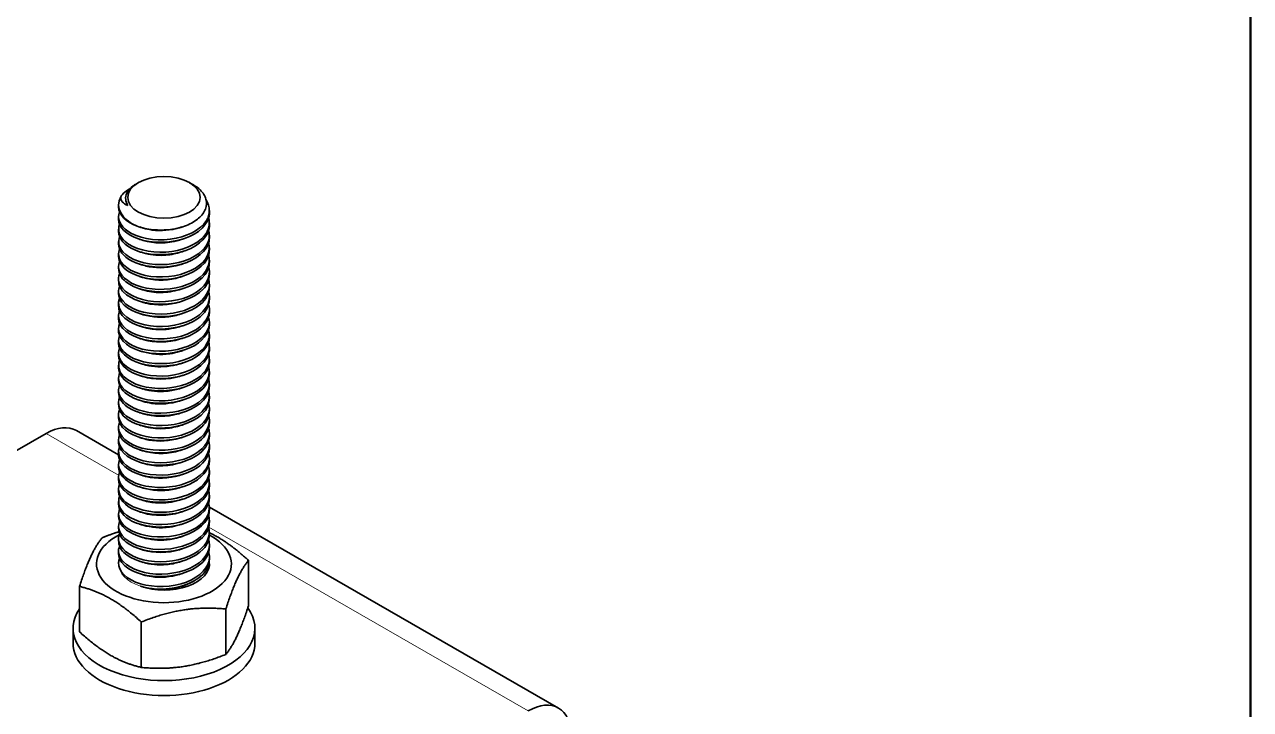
# Model space of a CAD drawing. Header units: millimetres. Extents: x 0 to 210, y 0 to 297.
# Drawn here: x 143.4 to 200, y 102.7 to 134.3 of the extents above; entities that cross this region are included whole.
import ezdxf

# ---------------------------------------------------------------- set-up
doc = ezdxf.new("R2010")
doc.units = ezdxf.units.MM
for name, color, linetype, lineweight in [('Arêtes tangentes visibles(ISO)', 7, 'Continuous', 18), ('Arêtes visibles(ISO)', 7, 'Continuous', 35), ('Cadre_0', 7, 'Continuous', 50)]:
    doc.layers.add(name, color=color, linetype=linetype, lineweight=lineweight)

# ---------------------------------------------------------------- blocks, each defined once
blk = doc.blocks.new('Cadres Cadre par défaut')
at = {"layer": 'Cadre_0', "flags": 128}
blk.add_lwpolyline([(10, 10), (10, 287), (200, 287), (200, 10), (10, 10)], dxfattribs=at)

msp = doc.modelspace()

# ---------------------------------------------------------------- linework, layer by layer
at = {"layer": 'Arêtes tangentes visibles(ISO)'}
for p, q in [((147.707, 113.502), (144.358, 115.431)), ((166.632, 102.604), (151.875, 111.102))]:
    msp.add_line(p, q, dxfattribs=at)
msp.add_ellipse((149.803, 109.402), major_axis=(-2.1, 0), ratio=0.575862, start_param=0, end_param=1.024262, dxfattribs=at)
for points, knots in [([(148.714, 108.368), (148.945, 108.299), (149.187, 108.253), (149.651, 108.213), (149.869, 108.216), (150.071, 108.241)], [-0.2009048, -0.2009048, -0.2009048, -0.2009048, -0.0964062, -0.0964062, 0, 0, 0, 0]), ([(150.071, 108.241), (150.199, 108.252), (150.325, 108.271), (150.57, 108.324), (150.688, 108.359), (150.993, 108.473), (151.163, 108.567), (151.299, 108.676)], [-1.1970806, -1.1970806, -1.1970806, -1.1970806, -1.1416668, -1.1416668, -1.0856998, -1.0856998, -0.9881379, -0.9881379, -0.9881379, -0.9881379])]:
    msp.add_open_spline(points, degree=3, knots=knots, dxfattribs=at)
at = {"layer": 'Arêtes visibles(ISO)'}
for p, q in [((148.617, 127.019), (148.513, 126.959)), ((150.989, 127.019), (151.162, 126.918)), ((147.703, 125.905), (147.703, 125.991)), ((147.703, 125.333), (147.703, 125.447)), ((151.903, 125.619), (151.903, 125.733)), ((147.703, 124.76), (147.703, 124.875)), ((151.903, 125.047), (151.903, 125.161)), ((147.703, 124.188), (147.703, 124.303)), ((151.903, 124.474), (151.903, 124.589)), ((147.703, 123.616), (147.703, 123.73)), ((151.903, 123.902), (151.903, 124.016)), ((147.703, 123.044), (147.703, 123.158)), ((151.903, 123.33), (151.903, 123.444)), ((147.703, 122.471), (147.703, 122.586)), ((151.903, 122.757), (151.903, 122.872)), ((147.703, 121.899), (147.703, 122.013)), ((151.903, 122.185), (151.903, 122.3)), ((147.703, 121.327), (147.703, 121.441)), ((151.903, 121.613), (151.903, 121.727)), ((147.703, 120.754), (147.703, 120.869)), ((151.903, 121.041), (151.903, 121.155)), ((147.703, 120.182), (147.703, 120.297)), ((151.903, 120.468), (151.903, 120.583)), ((147.703, 119.61), (147.703, 119.724)), ((151.903, 119.896), (151.903, 120.01)), ((147.703, 119.038), (147.703, 119.152)), ((151.903, 119.324), (151.903, 119.438)), ((147.703, 118.465), (147.703, 118.58)), ((151.903, 118.751), (151.903, 118.866)), ((147.703, 117.893), (147.703, 118.007)), ((151.903, 118.179), (151.903, 118.294)), ((147.703, 117.321), (147.703, 117.435)), ((151.903, 117.607), (151.903, 117.721)), ((147.703, 116.748), (147.703, 116.863)), ((151.903, 117.035), (151.903, 117.149)), ((147.703, 116.176), (147.703, 116.291)), ((151.903, 116.462), (151.903, 116.577)), ((145.755, 115.568), (147.703, 114.446)), ((147.703, 115.604), (147.703, 115.718)), ((151.903, 115.89), (151.903, 116.004)), ((132.479, 108.59), (144.358, 115.431)), ((147.703, 115.032), (147.703, 115.146)), ((151.903, 115.318), (151.903, 115.432)), ((147.703, 114.459), (147.703, 114.574)), ((151.903, 114.745), (151.903, 114.86)), ((147.703, 113.887), (147.703, 114.001)), ((151.903, 114.173), (151.903, 114.288)), ((147.703, 113.315), (147.703, 113.429)), ((151.903, 113.601), (151.903, 113.715)), ((147.703, 112.742), (147.703, 112.857)), ((151.903, 113.029), (151.903, 113.143)), ((147.703, 112.17), (147.703, 112.285)), ((151.903, 112.456), (151.903, 112.571)), ((147.703, 111.598), (147.703, 111.712)), ((151.902, 112.028), (168.029, 102.741)), ((151.903, 111.884), (151.903, 111.998)), ((147.703, 111.026), (147.703, 111.14)), ((151.903, 111.312), (151.903, 111.426)), ((147.703, 110.453), (147.703, 110.568)), ((151.903, 110.739), (151.903, 110.854)), ((147.703, 109.881), (147.703, 109.995)), ((151.903, 110.167), (151.903, 110.282)), ((147.703, 109.402), (147.703, 109.423)), ((151.903, 109.595), (151.903, 109.709)), ((153.707, 109.567), (153.707, 107.466)), ((145.899, 108.362), (145.899, 106.261)), ((152.661, 107.319), (152.661, 105.218)), ((148.757, 106.717), (148.757, 104.615)), ((145.603, 106.426), (145.603, 105.739)), ((154.003, 106.426), (154.003, 105.739))]:
    msp.add_line(p, q, dxfattribs=at)
msp.add_ellipse((149.803, 126.342), major_axis=(-1.671, 0), ratio=0.575862, dxfattribs=at)
for centre, major_axis, ratio, start_param, end_param in [((149.803, 125.991), (-2.1, 0), 0.575862, 5.966301, 7.222938), ((144.358, 113.142), (1.397, 2.426), 0.578093, 0, 0.783464), ((149.803, 109.402), (-3.115, 0), 0.575862, 5.441373, 10.255793), ((149.803, 109.402), (2.1, 0), 0.575862, 4.167031, 6.359578), ((149.803, 106.426), (-4.2, 0), 0.575862, 5.905342, 9.823465), ((149.803, 105.739), (-4.2, 0), 0.575862, 0, 3.141593), ((166.632, 100.315), (1.397, 2.426), 0.578093, 5.495853, 7.06665)]:
    msp.add_ellipse(centre, major_axis=major_axis, ratio=ratio, start_param=start_param, end_param=end_param, dxfattribs=at)
for points, knots in [([(148.513, 126.959), (148.468, 126.933), (148.426, 126.905), (148.247, 126.775), (148.145, 126.659), (148.044, 126.441), (148.026, 126.344), (148.043, 126.152), (148.078, 126.058), (148.137, 125.968)], [1.2838182, 1.2838182, 1.2838182, 1.2838182, 1.3122035, 1.3122035, 1.4129881, 1.4129881, 1.4890327, 1.4890327, 1.5643015, 1.5643015, 1.5643015, 1.5643015]), ([(148.564, 125.014), (148.788, 124.932), (149.04, 124.876), (149.569, 124.824), (149.84, 124.827), (150.366, 124.895), (150.616, 124.957), (151.061, 125.134), (151.253, 125.246), (151.554, 125.504), (151.66, 125.649), (151.775, 125.951), (151.783, 126.107), (151.699, 126.409), (151.61, 126.553), (151.389, 126.77), (151.283, 126.848), (151.162, 126.918)], [0, 0, 0, 0, 0.1165913, 0.1165913, 0.231867, 0.231867, 0.3458269, 0.3458269, 0.4584707, 0.4584707, 0.5697981, 0.5697981, 0.6798087, 0.6798087, 0.7885023, 0.7885023, 0.8600499, 0.8600499, 0.8600499, 0.8600499]), ([(148.137, 125.968), (148.021, 126.012), (147.934, 126.071), (147.818, 126.208), (147.795, 126.287), (147.807, 126.367)], [0, 0, 0, 0, 0.0898658, 0.0898658, 0.1868661, 0.1868661, 0.1868661, 0.1868661]), ([(151.746, 126.22), (151.938, 125.916), (151.952, 125.571), (151.763, 125.266), (151.496, 124.833), (150.833, 124.497), (150.095, 124.405), (149.358, 124.313), (148.575, 124.467), (148.127, 124.777), (147.767, 125.026), (147.634, 125.366), (147.75, 125.676)], [-245.031695, -245.031695, -245.031695, -245.031695, -244.281145, -244.281145, -244.281145, -243.217196, -243.217196, -243.217196, -242.153248, -242.153248, -242.153248, -241.300402, -241.300402, -241.300402, -241.300402]), ([(147.703, 125.905), (147.703, 125.901), (147.703, 125.898), (147.703, 125.894), (147.709, 125.547), (148.038, 125.207), (148.564, 125.014)], [241.5066913, 241.5066913, 241.5066913, 241.5066913, 241.5164118, 241.5164118, 241.5164118, 242.446444, 242.446444, 242.446444, 242.446444]), ([(151.864, 125.39), (151.941, 125.114), (151.881, 124.825), (151.677, 124.573), (151.342, 124.158), (150.629, 123.862), (149.885, 123.813), (149.141, 123.764), (148.395, 123.962), (148.008, 124.297), (147.735, 124.533), (147.649, 124.83), (147.752, 125.104)], [-238.541989, -238.541989, -238.541989, -238.541989, -237.897452, -237.897452, -237.897452, -236.833503, -236.833503, -236.833503, -235.769554, -235.769554, -235.769554, -235.017216, -235.017216, -235.017216, -235.017216]), ([(147.704, 125.333), (147.708, 124.971), (148.058, 124.613), (148.621, 124.422), (149.237, 124.213), (150.082, 124.213), (150.747, 124.438), (151.412, 124.663), (151.871, 125.105), (151.901, 125.566), (151.902, 125.584), (151.903, 125.601), (151.903, 125.619)], [235.223506, 235.223506, 235.223506, 235.223506, 236.196667, 236.196667, 236.196667, 237.260616, 237.260616, 237.260616, 238.324565, 238.324565, 238.324565, 238.365099, 238.365099, 238.365099, 238.365099]), ([(151.865, 124.818), (151.953, 124.499), (151.854, 124.162), (151.573, 123.886), (151.172, 123.492), (150.418, 123.239), (149.674, 123.233), (148.931, 123.227), (148.229, 123.467), (147.908, 123.822), (147.711, 124.039), (147.663, 124.294), (147.754, 124.531)], [-232.258804, -232.258804, -232.258804, -232.258804, -231.513758, -231.513758, -231.513758, -230.449809, -230.449809, -230.449809, -229.38586, -229.38586, -229.38586, -228.734031, -228.734031, -228.734031, -228.734031]), ([(147.705, 124.761), (147.711, 124.436), (147.985, 124.113), (148.453, 123.913), (149.024, 123.67), (149.859, 123.622), (150.554, 123.807), (151.25, 123.993), (151.777, 124.407), (151.882, 124.864), (151.896, 124.924), (151.902, 124.985), (151.902, 125.046)], [228.940321, 228.940321, 228.940321, 228.940321, 229.812973, 229.812973, 229.812973, 230.876922, 230.876922, 230.876922, 231.940871, 231.940871, 231.940871, 232.081913, 232.081913, 232.081913, 232.081913]), ([(148.848, 124.924), (148.973, 124.884), (149.109, 124.853), (149.252, 124.833), (149.662, 124.778), (150.121, 124.818), (150.516, 124.94)], [242.4983163, 242.4983163, 242.4983163, 242.4983163, 242.7574661, 242.7574661, 242.7574661, 243.4978386, 243.4978386, 243.4978386, 243.4978386]), ([(151.867, 124.245), (151.966, 123.885), (151.818, 123.499), (151.451, 123.206), (150.989, 122.837), (150.2, 122.628), (149.465, 122.665), (148.73, 122.702), (148.079, 122.981), (147.827, 123.353), (147.696, 123.545), (147.676, 123.758), (147.754, 123.958)], [-225.975619, -225.975619, -225.975619, -225.975619, -225.130064, -225.130064, -225.130064, -224.066115, -224.066115, -224.066115, -223.002166, -223.002166, -223.002166, -222.450846, -222.450846, -222.450846, -222.450846]), ([(147.707, 124.189), (147.712, 123.901), (147.921, 123.614), (148.298, 123.415), (148.818, 123.14), (149.635, 123.044), (150.354, 123.188), (151.072, 123.333), (151.664, 123.714), (151.842, 124.163), (151.882, 124.265), (151.901, 124.369), (151.9, 124.474)], [222.657135, 222.657135, 222.657135, 222.657135, 223.42928, 223.42928, 223.42928, 224.493229, 224.493229, 224.493229, 225.557178, 225.557178, 225.557178, 225.798728, 225.798728, 225.798728, 225.798728]), ([(148.845, 124.351), (149.322, 124.205), (149.952, 124.197), (150.477, 124.353), (150.49, 124.357), (150.504, 124.361), (150.517, 124.365)], [236.215131, 236.215131, 236.215131, 236.215131, 237.1896343, 237.1896343, 237.1896343, 237.2146532, 237.2146532, 237.2146532, 237.2146532]), ([(151.869, 123.673), (151.981, 123.269), (151.772, 122.836), (151.312, 122.533), (150.794, 122.192), (149.978, 122.03), (149.258, 122.109), (148.539, 122.188), (147.946, 122.504), (147.765, 122.887), (147.689, 123.05), (147.688, 123.222), (147.754, 123.386)], [-219.692433, -219.692433, -219.692433, -219.692433, -218.746371, -218.746371, -218.746371, -217.682422, -217.682422, -217.682422, -216.618473, -216.618473, -216.618473, -216.16766, -216.16766, -216.16766, -216.16766]), ([(147.709, 123.616), (147.712, 123.366), (147.866, 123.116), (148.159, 122.924), (148.622, 122.621), (149.413, 122.478), (150.147, 122.581), (150.882, 122.684), (151.531, 123.029), (151.781, 123.465), (151.862, 123.605), (151.9, 123.753), (151.898, 123.901)], [216.37395, 216.37395, 216.37395, 216.37395, 217.045586, 217.045586, 217.045586, 218.109535, 218.109535, 218.109535, 219.173484, 219.173484, 219.173484, 219.515543, 219.515543, 219.515543, 219.515543]), ([(148.849, 123.782), (149.13, 123.693), (149.462, 123.65), (149.798, 123.667), (150.045, 123.679), (150.29, 123.724), (150.514, 123.796)], [229.9319457, 229.9319457, 229.9319457, 229.9319457, 230.5082362, 230.5082362, 230.5082362, 230.9314679, 230.9314679, 230.9314679, 230.9314679]), ([(151.87, 123.101), (151.998, 122.654), (151.717, 122.172), (151.158, 121.869), (150.588, 121.56), (149.754, 121.445), (149.058, 121.565), (148.361, 121.685), (147.832, 122.033), (147.725, 122.425), (147.689, 122.554), (147.701, 122.686), (147.752, 122.814)], [-213.409248, -213.409248, -213.409248, -213.409248, -212.362677, -212.362677, -212.362677, -211.298728, -211.298728, -211.298728, -210.234779, -210.234779, -210.234779, -209.884475, -209.884475, -209.884475, -209.884475]), ([(147.71, 123.044), (147.71, 122.831), (147.82, 122.618), (148.036, 122.442), (148.439, 122.113), (149.195, 121.926), (149.938, 121.986), (150.681, 122.045), (151.382, 122.352), (151.701, 122.771), (151.833, 122.946), (151.898, 123.138), (151.896, 123.329)], [210.090765, 210.090765, 210.090765, 210.090765, 210.661892, 210.661892, 210.661892, 211.725841, 211.725841, 211.725841, 212.78979, 212.78979, 212.78979, 213.232357, 213.232357, 213.232357, 213.232357]), ([(148.847, 123.207), (148.933, 123.179), (149.024, 123.156), (149.12, 123.138), (149.561, 123.055), (150.078, 123.088), (150.516, 123.223)], [223.6487604, 223.6487604, 223.6487604, 223.6487604, 223.826838, 223.826838, 223.826838, 224.6482826, 224.6482826, 224.6482826, 224.6482826]), ([(151.87, 122.528), (151.88, 122.493), (151.888, 122.457), (151.894, 122.421), (151.963, 121.962), (151.604, 121.488), (150.99, 121.214), (150.375, 120.939), (149.531, 120.873), (148.864, 121.032), (148.198, 121.192), (147.737, 121.569), (147.705, 121.965), (147.697, 122.058), (147.713, 122.151), (147.751, 122.241)], [-207.126063, -207.126063, -207.126063, -207.126063, -207.042932, -207.042932, -207.042932, -205.978983, -205.978983, -205.978983, -204.915034, -204.915034, -204.915034, -203.851085, -203.851085, -203.851085, -203.60129, -203.60129, -203.60129, -203.60129]), ([(147.71, 122.471), (147.709, 122.296), (147.782, 122.121), (147.931, 121.966), (148.269, 121.616), (148.983, 121.386), (149.727, 121.402), (150.471, 121.419), (151.216, 121.684), (151.601, 122.083), (151.797, 122.287), (151.896, 122.522), (151.896, 122.757)], [203.807579, 203.807579, 203.807579, 203.807579, 204.278199, 204.278199, 204.278199, 205.342147, 205.342147, 205.342147, 206.406096, 206.406096, 206.406096, 206.949172, 206.949172, 206.949172, 206.949172]), ([(148.846, 122.635), (149.284, 122.501), (149.848, 122.48), (150.344, 122.6), (150.403, 122.614), (150.46, 122.631), (150.516, 122.649)], [217.3655751, 217.3655751, 217.3655751, 217.3655751, 218.2590062, 218.2590062, 218.2590062, 218.3650973, 218.3650973, 218.3650973, 218.3650973]), ([(151.868, 121.956), (151.892, 121.877), (151.904, 121.798), (151.903, 121.719), (151.898, 121.257), (151.463, 120.807), (150.81, 120.569), (150.156, 120.331), (149.31, 120.314), (148.681, 120.511), (148.051, 120.708), (147.664, 121.109), (147.706, 121.505), (147.712, 121.56), (147.727, 121.615), (147.749, 121.67)], [-200.842877, -200.842877, -200.842877, -200.842877, -200.659238, -200.659238, -200.659238, -199.595289, -199.595289, -199.595289, -198.531341, -198.531341, -198.531341, -197.467392, -197.467392, -197.467392, -197.318104, -197.318104, -197.318104, -197.318104]), ([(147.709, 121.899), (147.707, 121.761), (147.751, 121.623), (147.845, 121.495), (148.115, 121.128), (148.779, 120.858), (149.517, 120.832), (150.254, 120.805), (151.036, 121.025), (151.483, 121.401), (151.753, 121.628), (151.894, 121.907), (151.897, 122.185)], [197.524394, 197.524394, 197.524394, 197.524394, 197.894505, 197.894505, 197.894505, 198.958454, 198.958454, 198.958454, 200.022403, 200.022403, 200.022403, 200.665987, 200.665987, 200.665987, 200.665987]), ([(148.849, 122.065), (149.09, 121.988), (149.368, 121.945), (149.656, 121.946), (149.949, 121.947), (150.246, 121.995), (150.514, 122.079)], [211.0823898, 211.0823898, 211.0823898, 211.0823898, 211.5776081, 211.5776081, 211.5776081, 212.081912, 212.081912, 212.081912, 212.081912]), ([(151.866, 121.383), (151.903, 121.262), (151.912, 121.138), (151.891, 121.016), (151.811, 120.557), (151.306, 120.133), (150.62, 119.934), (149.934, 119.735), (149.095, 119.767), (148.508, 119.999), (147.922, 120.231), (147.612, 120.653), (147.729, 121.044), (147.734, 121.062), (147.741, 121.08), (147.748, 121.098)], [-194.559692, -194.559692, -194.559692, -194.559692, -194.275545, -194.275545, -194.275545, -193.211596, -193.211596, -193.211596, -192.147647, -192.147647, -192.147647, -191.083698, -191.083698, -191.083698, -191.034919, -191.034919, -191.034919, -191.034919]), ([(147.707, 121.326), (147.705, 121.226), (147.729, 121.126), (147.779, 121.029), (147.977, 120.648), (148.585, 120.341), (149.309, 120.273), (150.033, 120.204), (150.843, 120.378), (151.348, 120.726), (151.701, 120.969), (151.894, 121.291), (151.898, 121.613)], [191.241209, 191.241209, 191.241209, 191.241209, 191.510811, 191.510811, 191.510811, 192.57476, 192.57476, 192.57476, 193.638709, 193.638709, 193.638709, 194.382801, 194.382801, 194.382801, 194.382801]), ([(148.846, 121.489), (148.893, 121.474), (148.941, 121.461), (148.991, 121.449), (149.458, 121.335), (150.035, 121.357), (150.517, 121.505)], [204.7992045, 204.7992045, 204.7992045, 204.7992045, 204.8962099, 204.8962099, 204.8962099, 205.7987267, 205.7987267, 205.7987267, 205.7987267]), ([(151.865, 120.811), (151.914, 120.647), (151.913, 120.478), (151.858, 120.314), (151.704, 119.862), (151.133, 119.47), (150.422, 119.311), (149.71, 119.153), (148.886, 119.233), (148.349, 119.497), (147.838, 119.749), (147.605, 120.157), (147.748, 120.526)], [-188.276507, -188.276507, -188.276507, -188.276507, -187.891851, -187.891851, -187.891851, -186.827902, -186.827902, -186.827902, -185.763953, -185.763953, -185.763953, -184.751734, -184.751734, -184.751734, -184.751734]), ([(147.705, 120.754), (147.704, 120.691), (147.713, 120.628), (147.733, 120.566), (147.858, 120.176), (148.404, 119.836), (149.107, 119.726), (149.81, 119.616), (150.641, 119.742), (151.197, 120.059), (151.639, 120.311), (151.895, 120.676), (151.9, 121.041)], [184.958023, 184.958023, 184.958023, 184.958023, 185.127117, 185.127117, 185.127117, 186.191066, 186.191066, 186.191066, 187.255015, 187.255015, 187.255015, 188.099616, 188.099616, 188.099616, 188.099616]), ([(148.847, 120.919), (149.245, 120.797), (149.746, 120.766), (150.207, 120.854), (150.314, 120.874), (150.417, 120.9), (150.516, 120.932)], [198.5160192, 198.5160192, 198.5160192, 198.5160192, 199.3283781, 199.3283781, 199.3283781, 199.5155414, 199.5155414, 199.5155414, 199.5155414]), ([(151.864, 120.239), (151.924, 120.031), (151.907, 119.817), (151.804, 119.615), (151.578, 119.174), (150.947, 118.817), (150.217, 118.7), (149.487, 118.583), (148.687, 118.71), (148.204, 119.004), (147.79, 119.257), (147.624, 119.622), (147.749, 119.953)], [-181.993321, -181.993321, -181.993321, -181.993321, -181.508157, -181.508157, -181.508157, -180.444208, -180.444208, -180.444208, -179.380259, -179.380259, -179.380259, -178.468549, -178.468549, -178.468549, -178.468549]), ([(147.703, 120.182), (147.703, 120.157), (147.705, 120.131), (147.708, 120.105), (147.759, 119.71), (148.237, 119.34), (148.912, 119.19), (149.586, 119.041), (150.429, 119.118), (151.033, 119.402), (151.569, 119.654), (151.897, 120.06), (151.902, 120.468)], [178.674838, 178.674838, 178.674838, 178.674838, 178.743424, 178.743424, 178.743424, 179.807373, 179.807373, 179.807373, 180.871322, 180.871322, 180.871322, 181.816431, 181.816431, 181.816431, 181.816431]), ([(148.849, 120.347), (149.05, 120.283), (149.277, 120.242), (149.515, 120.232), (149.852, 120.217), (150.203, 120.265), (150.514, 120.363)], [192.2328339, 192.2328339, 192.2328339, 192.2328339, 192.64698, 192.64698, 192.64698, 193.2323561, 193.2323561, 193.2323561, 193.2323561]), ([(151.863, 119.667), (151.935, 119.416), (151.893, 119.155), (151.73, 118.92), (151.434, 118.494), (150.75, 118.175), (150.009, 118.101), (149.267, 118.026), (148.499, 118.199), (148.076, 118.519), (147.753, 118.764), (147.64, 119.086), (147.751, 119.381)], [-175.710136, -175.710136, -175.710136, -175.710136, -175.124464, -175.124464, -175.124464, -174.060515, -174.060515, -174.060515, -172.996566, -172.996566, -172.996566, -172.185363, -172.185363, -172.185363, -172.185363]), ([(147.703, 119.61), (147.705, 119.226), (148.105, 118.848), (148.725, 118.666), (149.365, 118.478), (150.211, 118.507), (150.856, 118.754), (151.489, 118.997), (151.902, 119.443), (151.903, 119.896)], [172.391653, 172.391653, 172.391653, 172.391653, 173.423679, 173.423679, 173.423679, 174.487628, 174.487628, 174.487628, 175.533246, 175.533246, 175.533246, 175.533246]), ([(148.845, 119.772), (148.853, 119.77), (148.861, 119.768), (148.869, 119.765), (149.354, 119.619), (149.993, 119.626), (150.517, 119.787)], [185.9496486, 185.9496486, 185.9496486, 185.9496486, 185.9655818, 185.9655818, 185.9655818, 186.9491708, 186.9491708, 186.9491708, 186.9491708]), ([(151.864, 119.095), (151.946, 118.802), (151.871, 118.492), (151.636, 118.23), (151.273, 117.823), (150.543, 117.545), (149.798, 117.513), (149.053, 117.482), (148.324, 117.698), (147.964, 118.041), (147.724, 118.27), (147.655, 118.55), (147.753, 118.808)], [-169.426951, -169.426951, -169.426951, -169.426951, -168.74077, -168.74077, -168.74077, -167.676821, -167.676821, -167.676821, -166.612872, -166.612872, -166.612872, -165.902178, -165.902178, -165.902178, -165.902178]), ([(147.704, 119.038), (147.709, 118.692), (148.027, 118.348), (148.55, 118.152), (149.148, 117.928), (149.99, 117.908), (150.668, 118.117), (151.347, 118.326), (151.835, 118.757), (151.896, 119.217), (151.901, 119.252), (151.903, 119.288), (151.902, 119.324)], [166.108468, 166.108468, 166.108468, 166.108468, 167.039985, 167.039985, 167.039985, 168.103934, 168.103934, 168.103934, 169.167883, 169.167883, 169.167883, 169.25006, 169.25006, 169.25006, 169.25006]), ([(148.847, 119.203), (149.206, 119.093), (149.646, 119.055), (150.068, 119.114), (150.223, 119.136), (150.373, 119.171), (150.515, 119.216)], [179.6664633, 179.6664633, 179.6664633, 179.6664633, 180.39775, 180.39775, 180.39775, 180.6659855, 180.6659855, 180.6659855, 180.6659855]), ([(151.866, 118.523), (151.958, 118.187), (151.84, 117.829), (151.524, 117.545), (151.098, 117.162), (150.328, 116.926), (149.587, 116.938), (148.846, 116.95), (148.165, 117.207), (147.872, 117.569), (147.704, 117.777), (147.668, 118.014), (147.754, 118.236)], [-163.143766, -163.143766, -163.143766, -163.143766, -162.357076, -162.357076, -162.357076, -161.293127, -161.293127, -161.293127, -160.229178, -160.229178, -160.229178, -159.618993, -159.618993, -159.618993, -159.618993]), ([(147.706, 118.466), (147.711, 118.157), (147.958, 117.848), (148.387, 117.648), (148.937, 117.391), (149.766, 117.323), (150.472, 117.492), (151.178, 117.66), (151.733, 118.061), (151.868, 118.515), (151.891, 118.593), (151.902, 118.672), (151.901, 118.751)], [159.825282, 159.825282, 159.825282, 159.825282, 160.656292, 160.656292, 160.656292, 161.72024, 161.72024, 161.72024, 162.784189, 162.784189, 162.784189, 162.966875, 162.966875, 162.966875, 162.966875]), ([(148.848, 118.63), (149.01, 118.578), (149.188, 118.541), (149.377, 118.524), (149.754, 118.49), (150.16, 118.535), (150.515, 118.646)], [173.383278, 173.383278, 173.383278, 173.383278, 173.7163519, 173.7163519, 173.7163519, 174.3828002, 174.3828002, 174.3828002, 174.3828002]), ([(151.868, 117.95), (151.972, 117.572), (151.8, 117.166), (151.395, 116.868), (150.909, 116.511), (150.108, 116.321), (149.379, 116.375), (148.649, 116.43), (148.021, 116.725), (147.799, 117.102), (147.692, 117.282), (147.681, 117.478), (147.754, 117.663)], [-156.86058, -156.86058, -156.86058, -156.86058, -155.973383, -155.973383, -155.973383, -154.909434, -154.909434, -154.909434, -153.845485, -153.845485, -153.845485, -153.335807, -153.335807, -153.335807, -153.335807]), ([(147.708, 117.893), (147.712, 117.622), (147.898, 117.35), (148.239, 117.153), (148.736, 116.865), (149.542, 116.75), (150.269, 116.877), (150.995, 117.005), (151.611, 117.371), (151.819, 117.815), (151.875, 117.934), (151.901, 118.056), (151.899, 118.179)], [153.542097, 153.542097, 153.542097, 153.542097, 154.272598, 154.272598, 154.272598, 155.336547, 155.336547, 155.336547, 156.400496, 156.400496, 156.400496, 156.68369, 156.68369, 156.68369, 156.68369]), ([(151.87, 117.378), (151.988, 116.956), (151.751, 116.503), (151.25, 116.199), (150.71, 115.871), (149.885, 115.728), (149.174, 115.824), (148.464, 115.92), (147.896, 116.25), (147.746, 116.638), (147.688, 116.787), (147.693, 116.942), (147.753, 117.091)], [-150.577395, -150.577395, -150.577395, -150.577395, -149.589689, -149.589689, -149.589689, -148.52574, -148.52574, -148.52574, -147.461791, -147.461791, -147.461791, -147.052622, -147.052622, -147.052622, -147.052622]), ([(147.709, 117.321), (147.711, 117.086), (147.846, 116.852), (148.106, 116.666), (148.545, 116.351), (149.322, 116.19), (150.061, 116.275), (150.8, 116.36), (151.471, 116.689), (151.75, 117.119), (151.851, 117.274), (151.899, 117.44), (151.897, 117.606)], [147.258912, 147.258912, 147.258912, 147.258912, 147.888904, 147.888904, 147.888904, 148.952853, 148.952853, 148.952853, 150.016802, 150.016802, 150.016802, 150.400504, 150.400504, 150.400504, 150.400504]), ([(148.848, 117.487), (149.166, 117.388), (149.549, 117.345), (149.927, 117.381), (150.13, 117.4), (150.329, 117.441), (150.514, 117.5)], [160.8169073, 160.8169073, 160.8169073, 160.8169073, 161.4671219, 161.4671219, 161.4671219, 161.8164296, 161.8164296, 161.8164296, 161.8164296]), ([(151.87, 116.806), (151.873, 116.795), (151.876, 116.785), (151.879, 116.774), (151.992, 116.318), (151.678, 115.833), (151.09, 115.538), (150.501, 115.243), (149.661, 115.149), (148.977, 115.285), (148.292, 115.422), (147.79, 115.782), (147.714, 116.176), (147.692, 116.291), (147.706, 116.407), (147.752, 116.518)], [-144.29421, -144.29421, -144.29421, -144.29421, -144.269944, -144.269944, -144.269944, -143.205995, -143.205995, -143.205995, -142.142046, -142.142046, -142.142046, -141.078097, -141.078097, -141.078097, -140.769437, -140.769437, -140.769437, -140.769437]), ([(147.71, 116.748), (147.71, 116.551), (147.803, 116.354), (147.99, 116.186), (148.367, 115.848), (149.106, 115.643), (149.85, 115.685), (150.595, 115.727), (151.315, 116.016), (151.662, 116.428), (151.819, 116.615), (151.897, 116.825), (151.896, 117.034)], [140.975726, 140.975726, 140.975726, 140.975726, 141.50521, 141.50521, 141.50521, 142.569159, 142.569159, 142.569159, 143.633108, 143.633108, 143.633108, 144.117319, 144.117319, 144.117319, 144.117319]), ([(148.848, 116.912), (148.969, 116.873), (149.101, 116.843), (149.241, 116.823), (149.653, 116.765), (150.117, 116.805), (150.516, 116.928)], [154.533722, 154.533722, 154.533722, 154.533722, 154.7857238, 154.7857238, 154.7857238, 155.5332443, 155.5332443, 155.5332443, 155.5332443]), ([(151.869, 116.233), (151.885, 116.18), (151.896, 116.126), (151.9, 116.072), (151.939, 115.612), (151.548, 115.147), (150.917, 114.887), (150.285, 114.627), (149.439, 114.582), (148.787, 114.757), (148.135, 114.932), (147.704, 115.32), (147.703, 115.716), (147.703, 115.794), (147.719, 115.871), (147.75, 115.947)], [-138.011024, -138.011024, -138.011024, -138.011024, -137.88625, -137.88625, -137.88625, -136.822301, -136.822301, -136.822301, -135.758352, -135.758352, -135.758352, -134.694403, -134.694403, -134.694403, -134.486251, -134.486251, -134.486251, -134.486251]), ([(147.709, 116.176), (147.708, 116.016), (147.768, 115.856), (147.893, 115.712), (148.203, 115.354), (148.897, 115.108), (149.64, 115.106), (150.382, 115.105), (151.143, 115.352), (151.554, 115.742), (151.78, 115.956), (151.895, 116.209), (151.896, 116.462)], [134.692541, 134.692541, 134.692541, 134.692541, 135.121517, 135.121517, 135.121517, 136.185466, 136.185466, 136.185466, 137.249415, 137.249415, 137.249415, 137.834134, 137.834134, 137.834134, 137.834134]), ([(148.845, 116.339), (149.319, 116.194), (149.943, 116.185), (150.465, 116.337), (150.483, 116.342), (150.5, 116.348), (150.517, 116.353)], [148.2505367, 148.2505367, 148.2505367, 148.2505367, 149.217892, 149.217892, 149.217892, 149.2500589, 149.2500589, 149.2500589, 149.2500589]), ([(151.867, 115.66), (151.896, 115.564), (151.908, 115.467), (151.9, 115.369), (151.864, 114.909), (151.4, 114.469), (150.732, 114.246), (150.064, 114.024), (149.22, 114.028), (148.608, 114.24), (147.995, 114.451), (147.64, 114.862), (147.713, 115.256), (147.721, 115.296), (147.732, 115.336), (147.748, 115.375)], [-131.727839, -131.727839, -131.727839, -131.727839, -131.502557, -131.502557, -131.502557, -130.438608, -130.438608, -130.438608, -129.374659, -129.374659, -129.374659, -128.31071, -128.31071, -128.31071, -128.203066, -128.203066, -128.203066, -128.203066]), ([(147.708, 115.603), (147.706, 115.481), (147.741, 115.359), (147.815, 115.244), (148.055, 114.87), (148.697, 114.584), (149.43, 114.541), (150.163, 114.497), (150.958, 114.698), (151.429, 115.062), (151.732, 115.297), (151.894, 115.594), (151.897, 115.89)], [128.409356, 128.409356, 128.409356, 128.409356, 128.737823, 128.737823, 128.737823, 129.801772, 129.801772, 129.801772, 130.865721, 130.865721, 130.865721, 131.550948, 131.550948, 131.550948, 131.550948]), ([(148.849, 115.77), (149.127, 115.683), (149.453, 115.639), (149.785, 115.654), (150.036, 115.666), (150.286, 115.711), (150.514, 115.784)], [141.9673514, 141.9673514, 141.9673514, 141.9673514, 142.5364939, 142.5364939, 142.5364939, 142.9668736, 142.9668736, 142.9668736, 142.9668736]), ([(151.865, 115.088), (151.907, 114.949), (151.914, 114.807), (151.88, 114.667), (151.769, 114.21), (151.236, 113.799), (150.539, 113.617), (149.841, 113.434), (149.007, 113.486), (148.44, 113.732), (147.874, 113.978), (147.597, 114.407), (147.744, 114.795), (147.745, 114.797), (147.746, 114.8), (147.747, 114.803)], [-125.444654, -125.444654, -125.444654, -125.444654, -125.118863, -125.118863, -125.118863, -124.054914, -124.054914, -124.054914, -122.990965, -122.990965, -122.990965, -121.927016, -121.927016, -121.927016, -121.919881, -121.919881, -121.919881, -121.919881]), ([(147.706, 115.031), (147.704, 114.946), (147.721, 114.862), (147.757, 114.779), (147.926, 114.394), (148.509, 114.072), (149.225, 113.987), (149.941, 113.901), (150.761, 114.055), (151.287, 114.391), (151.676, 114.638), (151.894, 114.978), (151.899, 115.318)], [122.12617, 122.12617, 122.12617, 122.12617, 122.354129, 122.354129, 122.354129, 123.418078, 123.418078, 123.418078, 124.482027, 124.482027, 124.482027, 125.267763, 125.267763, 125.267763, 125.267763]), ([(148.847, 115.195), (148.929, 115.168), (149.017, 115.146), (149.108, 115.128), (149.552, 115.043), (150.074, 115.075), (150.516, 115.211)], [135.6841661, 135.6841661, 135.6841661, 135.6841661, 135.8550957, 135.8550957, 135.8550957, 136.6836883, 136.6836883, 136.6836883, 136.6836883]), ([(151.864, 114.516), (151.918, 114.334), (151.912, 114.146), (151.838, 113.966), (151.654, 113.518), (151.058, 113.14), (150.338, 112.999), (149.617, 112.857), (148.802, 112.957), (148.287, 113.234), (147.817, 113.487), (147.613, 113.877), (147.748, 114.23)], [-119.161468, -119.161468, -119.161468, -119.161468, -118.735169, -118.735169, -118.735169, -117.67122, -117.67122, -117.67122, -116.607271, -116.607271, -116.607271, -115.636695, -115.636695, -115.636695, -115.636695]), ([(147.704, 114.459), (147.703, 114.412), (147.709, 114.364), (147.72, 114.317), (147.815, 113.924), (148.333, 113.571), (149.025, 113.444), (149.717, 113.318), (150.554, 113.424), (151.131, 113.728), (151.611, 113.981), (151.895, 114.363), (151.901, 114.746)], [115.842985, 115.842985, 115.842985, 115.842985, 115.970436, 115.970436, 115.970436, 117.034385, 117.034385, 117.034385, 118.098334, 118.098334, 118.098334, 118.984578, 118.984578, 118.984578, 118.984578]), ([(148.846, 114.623), (149.28, 114.49), (149.839, 114.468), (150.332, 114.585), (150.395, 114.6), (150.457, 114.617), (150.516, 114.637)], [129.4009808, 129.4009808, 129.4009808, 129.4009808, 130.2872639, 130.2872639, 130.2872639, 130.400503, 130.400503, 130.400503, 130.400503]), ([(151.863, 113.944), (151.928, 113.719), (151.902, 113.484), (151.776, 113.269), (151.52, 112.834), (150.867, 112.491), (150.131, 112.392), (149.396, 112.293), (148.608, 112.439), (148.149, 112.745), (147.774, 112.994), (147.631, 113.342), (147.75, 113.658)], [-112.878283, -112.878283, -112.878283, -112.878283, -112.351476, -112.351476, -112.351476, -111.287527, -111.287527, -111.287527, -110.223578, -110.223578, -110.223578, -109.35351, -109.35351, -109.35351, -109.35351]), ([(147.703, 113.887), (147.703, 113.877), (147.703, 113.867), (147.704, 113.857), (147.724, 113.46), (148.173, 113.079), (148.833, 112.914), (149.494, 112.748), (150.34, 112.806), (150.961, 113.074), (151.537, 113.324), (151.899, 113.746), (151.902, 114.173)], [109.5598, 109.5598, 109.5598, 109.5598, 109.586742, 109.586742, 109.586742, 110.650691, 110.650691, 110.650691, 111.71464, 111.71464, 111.71464, 112.701392, 112.701392, 112.701392, 112.701392]), ([(148.849, 114.053), (149.087, 113.977), (149.36, 113.934), (149.644, 113.934), (149.941, 113.934), (150.242, 113.982), (150.514, 114.067)], [123.1177955, 123.1177955, 123.1177955, 123.1177955, 123.6058658, 123.6058658, 123.6058658, 124.1173177, 124.1173177, 124.1173177, 124.1173177]), ([(151.864, 113.372), (151.939, 113.104), (151.885, 112.822), (151.693, 112.576), (151.369, 112.157), (150.665, 111.854), (149.921, 111.798), (149.178, 111.741), (148.425, 111.932), (148.027, 112.262), (147.74, 112.501), (147.646, 112.806), (147.752, 113.086)], [-106.595098, -106.595098, -106.595098, -106.595098, -105.967782, -105.967782, -105.967782, -104.903833, -104.903833, -104.903833, -103.839884, -103.839884, -103.839884, -103.070325, -103.070325, -103.070325, -103.070325]), ([(147.703, 113.315), (147.707, 112.946), (148.072, 112.583), (148.651, 112.394), (149.274, 112.191), (150.12, 112.199), (150.779, 112.431), (151.439, 112.663), (151.885, 113.109), (151.902, 113.571), (151.903, 113.581), (151.903, 113.591), (151.903, 113.601)], [103.276614, 103.276614, 103.276614, 103.276614, 104.266997, 104.266997, 104.266997, 105.330946, 105.330946, 105.330946, 106.394895, 106.394895, 106.394895, 106.418207, 106.418207, 106.418207, 106.418207]), ([(148.846, 113.477), (148.889, 113.464), (148.934, 113.451), (148.98, 113.439), (149.449, 113.323), (150.032, 113.344), (150.517, 113.493)], [116.8346102, 116.8346102, 116.8346102, 116.8346102, 116.9244676, 116.9244676, 116.9244676, 117.8341324, 117.8341324, 117.8341324, 117.8341324]), ([(151.865, 112.8), (151.951, 112.489), (151.859, 112.16), (151.592, 111.888), (151.202, 111.49), (150.454, 111.229), (149.71, 111.216), (148.966, 111.202), (148.256, 111.435), (147.924, 111.787), (147.715, 112.008), (147.66, 112.27), (147.753, 112.513)], [-100.311912, -100.311912, -100.311912, -100.311912, -99.584088, -99.584088, -99.584088, -98.520139, -98.520139, -98.520139, -97.45619, -97.45619, -97.45619, -96.78714, -96.78714, -96.78714, -96.78714]), ([(147.705, 112.743), (147.71, 112.412), (147.997, 112.083), (148.481, 111.884), (149.06, 111.646), (149.897, 111.606), (150.588, 111.799), (151.279, 111.991), (151.795, 112.41), (151.887, 112.868), (151.898, 112.921), (151.902, 112.975), (151.902, 113.028)], [96.993429, 96.993429, 96.993429, 96.993429, 97.883303, 97.883303, 97.883303, 98.947252, 98.947252, 98.947252, 100.011201, 100.011201, 100.011201, 100.135022, 100.135022, 100.135022, 100.135022]), ([(148.847, 112.907), (149.241, 112.786), (149.737, 112.755), (150.195, 112.84), (150.306, 112.86), (150.413, 112.887), (150.516, 112.92)], [110.5514249, 110.5514249, 110.5514249, 110.5514249, 111.3566358, 111.3566358, 111.3566358, 111.5509471, 111.5509471, 111.5509471, 111.5509471]), ([(151.867, 112.227), (151.963, 111.874), (151.824, 111.497), (151.473, 111.206), (151.021, 110.833), (150.237, 110.616), (149.5, 110.646), (148.763, 110.675), (148.103, 110.948), (147.839, 111.317), (147.698, 111.514), (147.673, 111.734), (147.754, 111.941)], [-94.028727, -94.028727, -94.028727, -94.028727, -93.200394, -93.200394, -93.200394, -92.136445, -92.136445, -92.136445, -91.072497, -91.072497, -91.072497, -90.503954, -90.503954, -90.503954, -90.503954]), ([(147.707, 112.171), (147.712, 111.877), (147.932, 111.584), (148.324, 111.384), (148.853, 111.114), (149.673, 111.026), (150.388, 111.178), (151.104, 111.329), (151.685, 111.716), (151.85, 112.167), (151.885, 112.262), (151.901, 112.359), (151.9, 112.456)], [90.710244, 90.710244, 90.710244, 90.710244, 91.49961, 91.49961, 91.49961, 92.563559, 92.563559, 92.563559, 93.627508, 93.627508, 93.627508, 93.851837, 93.851837, 93.851837, 93.851837]), ([(148.849, 112.335), (149.046, 112.272), (149.269, 112.231), (149.503, 112.22), (149.844, 112.204), (150.199, 112.252), (150.514, 112.351)], [104.2682396, 104.2682396, 104.2682396, 104.2682396, 104.6752377, 104.6752377, 104.6752377, 105.2677618, 105.2677618, 105.2677618, 105.2677618]), ([(151.869, 111.655), (151.978, 111.259), (151.781, 110.833), (151.337, 110.532), (150.828, 110.186), (150.016, 110.016), (149.293, 110.088), (148.571, 110.159), (147.967, 110.469), (147.774, 110.851), (147.69, 111.019), (147.686, 111.198), (147.754, 111.368)], [-87.745542, -87.745542, -87.745542, -87.745542, -86.816701, -86.816701, -86.816701, -85.752752, -85.752752, -85.752752, -84.688803, -84.688803, -84.688803, -84.220769, -84.220769, -84.220769, -84.220769]), ([(147.709, 111.598), (147.712, 111.342), (147.875, 111.085), (148.182, 110.892), (148.655, 110.593), (149.451, 110.458), (150.183, 110.568), (150.916, 110.678), (151.555, 111.03), (151.793, 111.468), (151.866, 111.602), (151.9, 111.743), (151.898, 111.884)], [84.427059, 84.427059, 84.427059, 84.427059, 85.115916, 85.115916, 85.115916, 86.179865, 86.179865, 86.179865, 87.243814, 87.243814, 87.243814, 87.568651, 87.568651, 87.568651, 87.568651]), ([(148.845, 111.76), (148.849, 111.759), (148.854, 111.758), (148.858, 111.756), (149.344, 111.607), (149.989, 111.612), (150.517, 111.775)], [97.9850543, 97.9850543, 97.9850543, 97.9850543, 97.9938395, 97.9938395, 97.9938395, 98.9845765, 98.9845765, 98.9845765, 98.9845765]), ([(151.87, 111.083), (151.995, 110.643), (151.728, 110.17), (151.185, 109.866), (150.624, 109.551), (149.792, 109.429), (149.092, 109.542), (148.391, 109.655), (147.85, 109.997), (147.73, 110.388), (147.689, 110.523), (147.698, 110.662), (147.753, 110.796)], [-81.462357, -81.462357, -81.462357, -81.462357, -80.433007, -80.433007, -80.433007, -79.369058, -79.369058, -79.369058, -78.305109, -78.305109, -78.305109, -77.937584, -77.937584, -77.937584, -77.937584]), ([(147.71, 111.026), (147.711, 110.807), (147.827, 110.587), (148.056, 110.408), (148.469, 110.084), (149.232, 109.904), (149.974, 109.971), (150.716, 110.038), (151.408, 110.351), (151.716, 110.774), (151.839, 110.943), (151.898, 111.127), (151.897, 111.311)], [78.143873, 78.143873, 78.143873, 78.143873, 78.732222, 78.732222, 78.732222, 79.796171, 79.796171, 79.796171, 80.86012, 80.86012, 80.86012, 81.285466, 81.285466, 81.285466, 81.285466]), ([(148.848, 111.191), (149.202, 111.082), (149.638, 111.043), (150.056, 111.1), (150.215, 111.122), (150.369, 111.157), (150.515, 111.204)], [91.701869, 91.701869, 91.701869, 91.701869, 92.4260077, 92.4260077, 92.4260077, 92.7013912, 92.7013912, 92.7013912, 92.7013912]), ([(151.87, 110.51), (151.878, 110.482), (151.885, 110.454), (151.89, 110.426), (151.972, 109.967), (151.626, 109.49), (151.019, 109.209), (150.412, 108.928), (149.569, 108.854), (148.897, 109.007), (148.225, 109.16), (147.752, 109.532), (147.707, 109.928), (147.695, 110.027), (147.711, 110.127), (147.751, 110.223)], [-75.179171, -75.179171, -75.179171, -75.179171, -75.113262, -75.113262, -75.113262, -74.049313, -74.049313, -74.049313, -72.985364, -72.985364, -72.985364, -71.921415, -71.921415, -71.921415, -71.654398, -71.654398, -71.654398, -71.654398]), ([(147.71, 110.453), (147.709, 110.271), (147.788, 110.09), (147.948, 109.931), (148.297, 109.584), (149.018, 109.361), (149.763, 109.386), (150.508, 109.41), (151.245, 109.681), (151.619, 110.085), (151.804, 110.284), (151.896, 110.512), (151.896, 110.739)], [71.860688, 71.860688, 71.860688, 71.860688, 72.348529, 72.348529, 72.348529, 73.412478, 73.412478, 73.412478, 74.476427, 74.476427, 74.476427, 75.002281, 75.002281, 75.002281, 75.002281]), ([(148.848, 110.618), (149.006, 110.567), (149.18, 110.531), (149.364, 110.513), (149.745, 110.477), (150.156, 110.522), (150.515, 110.634)], [85.4186837, 85.4186837, 85.4186837, 85.4186837, 85.7446096, 85.7446096, 85.7446096, 86.4182059, 86.4182059, 86.4182059, 86.4182059]), ([(151.868, 109.938), (151.89, 109.867), (151.902, 109.795), (151.903, 109.723), (151.911, 109.262), (151.489, 108.807), (150.841, 108.562), (150.194, 108.318), (149.348, 108.293), (148.711, 108.483), (148.075, 108.674), (147.675, 109.071), (147.705, 109.468), (147.709, 109.53), (147.724, 109.591), (147.749, 109.652)], [-68.895986, -68.895986, -68.895986, -68.895986, -68.729569, -68.729569, -68.729569, -67.66562, -67.66562, -67.66562, -66.601671, -66.601671, -66.601671, -65.537722, -65.537722, -65.537722, -65.371213, -65.371213, -65.371213, -65.371213]), ([(147.709, 109.881), (147.707, 109.736), (147.756, 109.592), (147.858, 109.46), (148.14, 109.095), (148.813, 108.831), (149.553, 108.813), (150.292, 108.794), (151.068, 109.021), (151.504, 109.401), (151.761, 109.625), (151.895, 109.896), (151.896, 110.167)], [65.577503, 65.577503, 65.577503, 65.577503, 65.964835, 65.964835, 65.964835, 67.028784, 67.028784, 67.028784, 68.092733, 68.092733, 68.092733, 68.719095, 68.719095, 68.719095, 68.719095]), ([(148.715, 108.371), (148.909, 108.312), (149.122, 108.27), (149.345, 108.252), (150.071, 108.19), (150.877, 108.372), (151.372, 108.725), (151.71, 108.966), (151.894, 109.281), (151.898, 109.595)], [60.318579, 60.318579, 60.318579, 60.318579, 60.64509, 60.64509, 60.64509, 61.709039, 61.709039, 61.709039, 62.43591, 62.43591, 62.43591, 62.43591]), ([(148.848, 109.475), (149.163, 109.377), (149.54, 109.334), (149.915, 109.368), (150.122, 109.386), (150.326, 109.428), (150.514, 109.488)], [72.852313, 72.852313, 72.852313, 72.852313, 73.4953796, 73.4953796, 73.4953796, 73.8518353, 73.8518353, 73.8518353, 73.8518353]), ([(148.847, 108.9), (148.966, 108.862), (149.094, 108.832), (149.229, 108.813), (149.645, 108.752), (150.113, 108.792), (150.516, 108.916)], [66.5691277, 66.5691277, 66.5691277, 66.5691277, 66.8139815, 66.8139815, 66.8139815, 67.56865, 67.56865, 67.56865, 67.56865]), ([(150.071, 108.243), (150.202, 108.26), (150.331, 108.287), (150.454, 108.322), (150.475, 108.328), (150.496, 108.335), (150.517, 108.341)], [61.018903, 61.018903, 61.018903, 61.018903, 61.2461497, 61.2461497, 61.2461497, 61.2854646, 61.2854646, 61.2854646, 61.2854646])]:
    msp.add_open_spline(points, degree=3, knots=knots, dxfattribs=at)
for points in [[(147.807, 126.367), (147.901, 126.519), (148.062, 126.657), (148.268, 126.771)], [(148.845, 124.923), (148.791, 124.94), (148.736, 124.957), (148.682, 124.974)], [(150.651, 124.979), (150.606, 124.965), (150.562, 124.951), (150.517, 124.937)], [(148.845, 124.351), (148.79, 124.368), (148.735, 124.385), (148.68, 124.402)], [(150.682, 124.417), (150.627, 124.4), (150.572, 124.382), (150.517, 124.365)], [(148.845, 123.778), (148.79, 123.796), (148.735, 123.813), (148.68, 123.83)], [(150.682, 123.844), (150.627, 123.827), (150.572, 123.81), (150.517, 123.793)], [(148.845, 123.206), (148.79, 123.223), (148.735, 123.241), (148.68, 123.258)], [(150.682, 123.272), (150.627, 123.255), (150.572, 123.238), (150.517, 123.221)], [(148.845, 122.634), (148.79, 122.651), (148.735, 122.668), (148.68, 122.686)], [(150.682, 122.7), (150.627, 122.683), (150.572, 122.665), (150.517, 122.648)], [(148.845, 122.062), (148.79, 122.079), (148.735, 122.096), (148.68, 122.113)], [(150.682, 122.128), (150.627, 122.11), (150.572, 122.093), (150.517, 122.076)], [(148.845, 121.489), (148.79, 121.507), (148.735, 121.524), (148.68, 121.541)], [(150.682, 121.555), (150.627, 121.538), (150.572, 121.521), (150.517, 121.504)], [(148.845, 120.917), (148.79, 120.934), (148.735, 120.952), (148.68, 120.969)], [(150.682, 120.983), (150.627, 120.966), (150.572, 120.949), (150.517, 120.931)], [(148.845, 120.345), (148.79, 120.362), (148.735, 120.379), (148.68, 120.396)], [(150.682, 120.411), (150.627, 120.394), (150.572, 120.376), (150.517, 120.359)], [(148.845, 119.772), (148.79, 119.79), (148.735, 119.807), (148.68, 119.824)], [(150.682, 119.838), (150.627, 119.821), (150.572, 119.804), (150.517, 119.787)], [(148.845, 119.2), (148.79, 119.217), (148.735, 119.235), (148.68, 119.252)], [(150.682, 119.266), (150.627, 119.249), (150.572, 119.232), (150.517, 119.215)], [(148.845, 118.628), (148.79, 118.645), (148.735, 118.662), (148.68, 118.68)], [(150.682, 118.694), (150.627, 118.677), (150.572, 118.659), (150.517, 118.642)], [(148.845, 118.056), (148.79, 118.073), (148.735, 118.09), (148.68, 118.107)], [(148.845, 118.056), (149.334, 117.904), (149.985, 117.904), (150.517, 118.07)], [(150.682, 118.122), (150.627, 118.104), (150.572, 118.087), (150.517, 118.07)], [(148.845, 117.483), (148.79, 117.501), (148.735, 117.518), (148.68, 117.535)], [(150.682, 117.549), (150.627, 117.532), (150.572, 117.515), (150.517, 117.498)], [(148.845, 116.911), (148.79, 116.928), (148.735, 116.946), (148.68, 116.963)], [(150.682, 116.977), (150.627, 116.96), (150.572, 116.943), (150.517, 116.925)], [(148.845, 116.339), (148.79, 116.356), (148.735, 116.373), (148.68, 116.391)], [(150.682, 116.405), (150.627, 116.388), (150.572, 116.37), (150.517, 116.353)], [(148.845, 115.766), (148.79, 115.784), (148.735, 115.801), (148.68, 115.818)], [(150.682, 115.832), (150.627, 115.815), (150.572, 115.798), (150.517, 115.781)], [(148.845, 115.194), (148.79, 115.211), (148.735, 115.229), (148.68, 115.246)], [(150.682, 115.26), (150.627, 115.243), (150.572, 115.226), (150.517, 115.209)], [(148.845, 114.622), (148.79, 114.639), (148.735, 114.656), (148.68, 114.674)], [(150.682, 114.688), (150.627, 114.671), (150.572, 114.653), (150.517, 114.636)], [(148.845, 114.05), (148.79, 114.067), (148.735, 114.084), (148.68, 114.101)], [(150.682, 114.116), (150.627, 114.098), (150.572, 114.081), (150.517, 114.064)], [(148.845, 113.477), (148.79, 113.495), (148.735, 113.512), (148.68, 113.529)], [(150.682, 113.543), (150.627, 113.526), (150.572, 113.509), (150.517, 113.492)], [(148.845, 112.905), (148.79, 112.922), (148.735, 112.94), (148.68, 112.957)], [(150.682, 112.971), (150.627, 112.954), (150.572, 112.937), (150.517, 112.919)], [(148.845, 112.333), (148.79, 112.35), (148.735, 112.367), (148.68, 112.385)], [(150.682, 112.399), (150.627, 112.382), (150.572, 112.364), (150.517, 112.347)], [(148.845, 111.76), (148.79, 111.778), (148.735, 111.795), (148.68, 111.812)], [(150.682, 111.827), (150.627, 111.809), (150.572, 111.792), (150.517, 111.775)], [(148.845, 111.188), (148.79, 111.205), (148.735, 111.223), (148.68, 111.24)], [(150.682, 111.254), (150.627, 111.237), (150.572, 111.22), (150.517, 111.203)], [(148.845, 110.616), (148.79, 110.633), (148.735, 110.65), (148.68, 110.668)], [(150.682, 110.682), (150.627, 110.665), (150.572, 110.648), (150.517, 110.63)], [(148.845, 110.044), (148.79, 110.061), (148.735, 110.078), (148.68, 110.095)], [(148.845, 110.044), (149.334, 109.892), (149.985, 109.892), (150.517, 110.058)], [(150.682, 110.11), (150.627, 110.092), (150.572, 110.075), (150.517, 110.058)], [(148.845, 109.471), (148.79, 109.489), (148.735, 109.506), (148.68, 109.523)], [(150.682, 109.537), (150.627, 109.52), (150.572, 109.503), (150.517, 109.486)], [(148.845, 108.899), (148.79, 108.916), (148.735, 108.934), (148.68, 108.951)], [(150.682, 108.965), (150.627, 108.948), (150.572, 108.931), (150.517, 108.913)], [(150.682, 108.393), (150.627, 108.376), (150.572, 108.358), (150.517, 108.341)]]:
    msp.add_open_spline(points, degree=3, dxfattribs=at)
for points, weights in [([(145.899, 108.362), (146.422, 109.963), (146.945, 110.61)], [1, 1.15470053838, 1]), ([(146.945, 110.61), (147.349, 110.771), (147.719, 110.888)], [1, 1.02849118247, 1.04648792856]), ([(151.903, 110.843), (152.745, 110.442), (153.707, 109.567)], [1.07124055315, 1.09908936255, 1]), ([(153.707, 109.567), (153.184, 108.92), (152.661, 107.319)], [1, 1.15470053838, 1]), ([(148.757, 106.717), (147.328, 108.016), (145.899, 108.362)], [1, 1.15470053838, 1]), ([(152.661, 107.319), (150.709, 107.495), (148.757, 106.717)], [1, 1.15470053838, 1]), ([(152.661, 105.218), (153.184, 105.865), (153.707, 107.466)], [1, 1.15470053838, 1]), ([(145.899, 106.261), (147.328, 104.961), (148.757, 104.615)], [1, 1.15470053838, 1]), ([(148.757, 104.615), (150.709, 104.44), (152.661, 105.218)], [1, 1.15470053838, 1])]:
    msp.add_rational_spline(points, weights, degree=2, dxfattribs=at)

# ---------------------------------------------------------------- block references
msp.add_blockref('Cadres Cadre par défaut', (0, 0))

doc.saveas('drawing.dxf')
